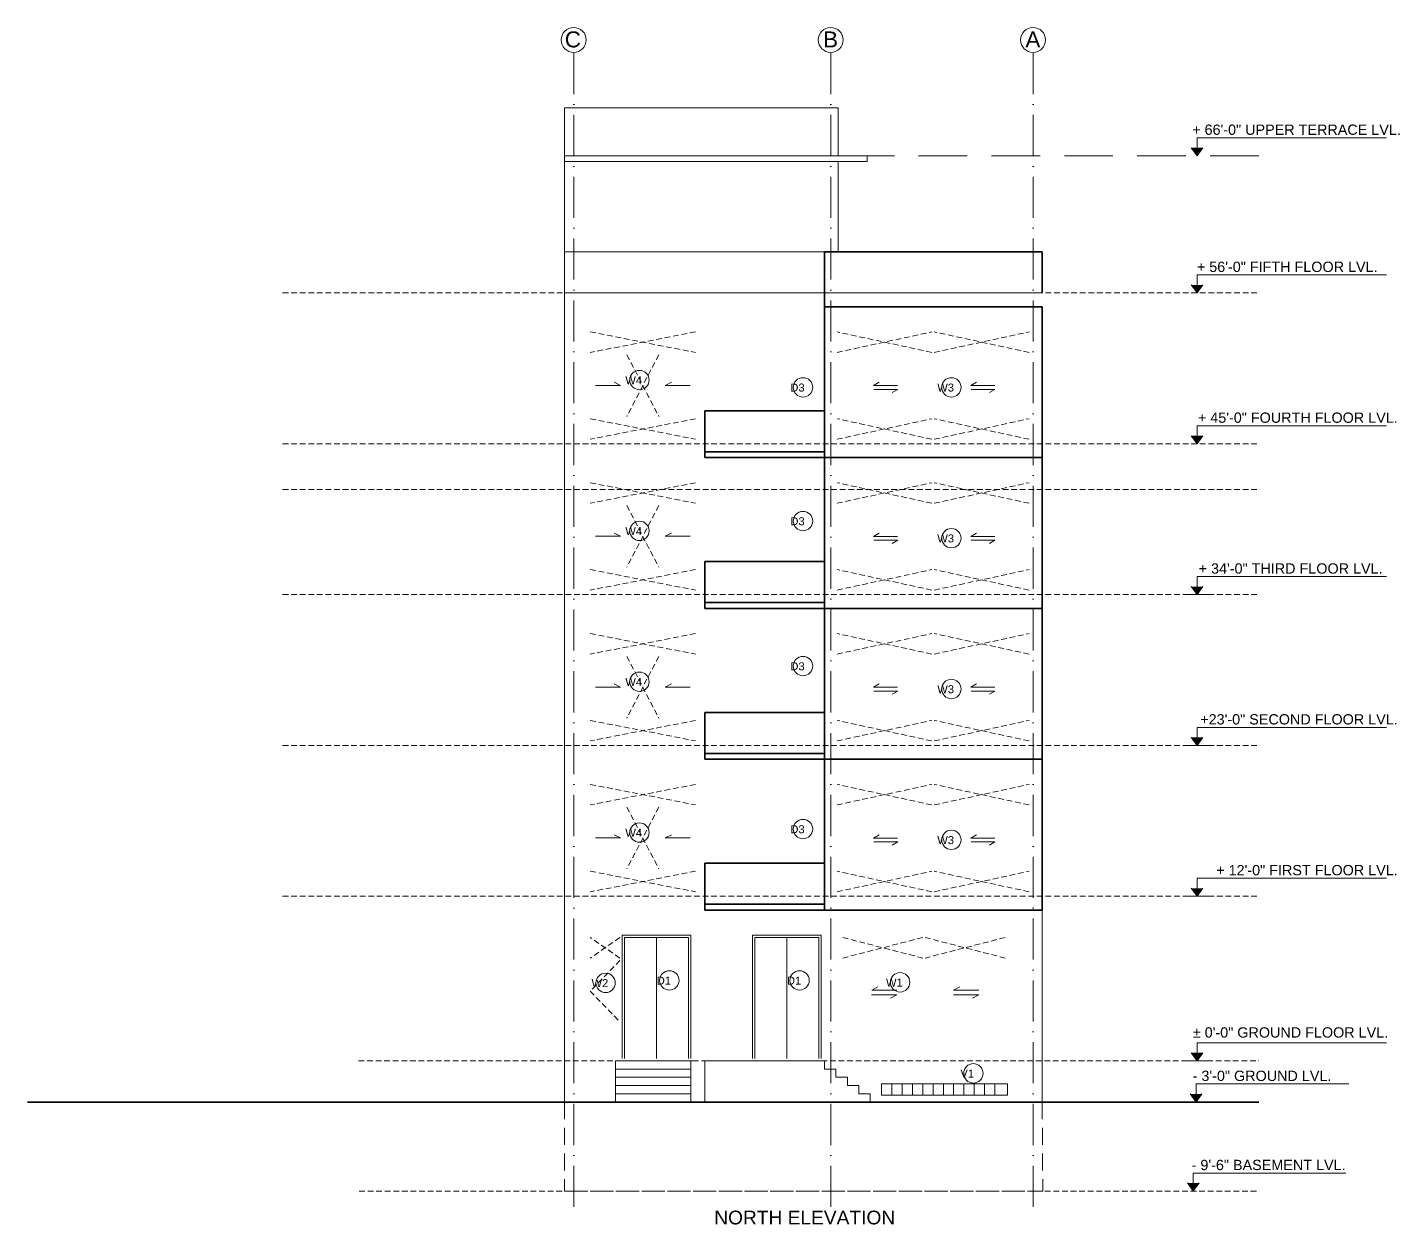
# Model space of a CAD drawing. Header units: inches. Extents: x 10755 to 33653, y -10992 to 10708.
# Drawn here: x 22533 to 23733, y 1545 to 2593 of the extents above; entities that cross this region are included whole.
import ezdxf

# ---------------------------------------------------------------- set-up
doc = ezdxf.new("R2010")
doc.units = ezdxf.units.IN
doc.header["$MEASUREMENT"] = 0
doc.linetypes.add('ACAD_ISO10W100', pattern=[18, 12, -3, 0, -3])
doc.linetypes.add('DASHED', pattern=[0.75, 0.5, -0.25])
for name, color, linetype, lineweight in [('centerline', 9, 'ACAD_ISO10W100', 5), ('dimension inter - 8', 6, 'Continuous', 13), ('Dimention', 4, 'Continuous', 15), ('elevation - 1', 6, 'Continuous', 13), ('elevation2', 151, 'Continuous', 18), ('elevation4', 202, 'Continuous', 35), ('hatch 2', 8, 'Continuous', 13), ('hatch3', 43, 'Continuous', 5), ('STAIRCASE', 143, 'Continuous', 15), ('Text', 150, 'Continuous', 18), ('title text 1', 113, 'Continuous', 25), ('wall', 1, 'Continuous', 35), ('Win', 151, 'Continuous', 13)]:
    doc.layers.add(name, color=color, linetype=linetype, lineweight=lineweight)
doc.layers.add('T-TEXT', color=230, linetype='Continuous')
doc.layers.get('dimension inter - 8').off()
doc.styles.add('Prajwal', font='stylu.ttf', dxfattribs={"height": 9})
doc.styles.add('suren', font='times.ttf', dxfattribs={"height": 4})

# ---------------------------------------------------------------- blocks, each defined once
blk = doc.blocks.new('ERWEWEWE')
at = {"layer": 'elevation2', "linetype": 'Continuous', "ltscale": 30}
blk.add_line((187145.1, -8254.2), (187145.1, -8122.2), dxfattribs=at)
at = {"layer": 'elevation4', "linetype": 'Continuous', "ltscale": 30}
for p, q in [((187372.5, -8122.2), (187372.5, -8254.2)), ((187372.5, -8122.2), (187563, -8122.2)), ((187563, -8254.2), (187563, -8122.2)), ((187372.5, -8213.2), (187267.8, -8213.2)), ((187267.8, -8254.2), (187267.8, -8213.2)), ((187372.5, -8249.2), (187267.8, -8249.2)), ((187372.5, -8254.2), (187267.8, -8254.2)), ((187372.5, -8254.2), (187563, -8254.2))]:
    blk.add_line(p, q, dxfattribs=at)
blk = doc.blocks.new('w4')
at = {"layer": 'hatch3', "linetype": 'DASHED', "lineweight": 0, "ltscale": 10}
for p, q in [((23115.4, 1930.5), (23023.4, 1912.5)), ((23023.4, 1930.5), (23115.4, 1912.5)), ((23055.4, 1910.5), (23083.3, 1856.5)), ((23083.3, 1910.5), (23055.4, 1856.5)), ((23115.4, 1854.5), (23023.4, 1836.5)), ((23023.4, 1854.5), (23115.4, 1836.5))]:
    blk.add_line(p, q, dxfattribs=at)
at = {"layer": 'Text'}
for points in [[(23027.9, 1883.6), (23049.7, 1883.6), (23044.2, 1886.4)], [(23110.8, 1883.6), (23089, 1883.6), (23094.5, 1886.4)]]:
    blk.add_lwpolyline(points, dxfattribs=at)
blk = doc.blocks.new('w3')
at = {"layer": 'hatch3', "linetype": 'DASHED', "lineweight": 0, "ltscale": 10}
for p, q in [((23324, 1912.5), (23241, 1930.5)), ((23241, 1912.5), (23324, 1930.5)), ((23409, 1912.5), (23326, 1930.5)), ((23326, 1912.5), (23409, 1930.5)), ((23324, 1836.5), (23241, 1854.5)), ((23241, 1836.5), (23324, 1854.5)), ((23409, 1836.5), (23326, 1854.5)), ((23326, 1836.5), (23409, 1854.5))]:
    blk.add_line(p, q, dxfattribs=at)
at = {"layer": 'Text'}
for points in [[(23294, 1883.5), (23273, 1883.5), (23277.9, 1886.4)], [(23379, 1883.5), (23358, 1883.5), (23362.9, 1886.4)], [(23273.3, 1880.2), (23294.2, 1880.2), (23289.3, 1877.3)], [(23358.3, 1880.2), (23379.2, 1880.2), (23374.3, 1877.3)]]:
    blk.add_lwpolyline(points, dxfattribs=at)
blk = doc.blocks.new('w1')
at = {"layer": 'hatch3', "linetype": 'DASHED', "lineweight": 0, "ltscale": 10}
for p, q in [((23316, 1796.5), (23246, 1778.5)), ((23246, 1796.5), (23316, 1778.5)), ((23388, 1796.5), (23318, 1778.5)), ((23318, 1796.5), (23388, 1778.5))]:
    blk.add_line(p, q, dxfattribs=at)
at = {"layer": 'Text'}
for points in [[(23293.3, 1750.3), (23271.4, 1750.3), (23276.8, 1753.2)], [(23365, 1750.3), (23343, 1750.3), (23348.5, 1753.2)], [(23271.3, 1746.2), (23293.3, 1746.2), (23287.9, 1743.4)], [(23343, 1746.2), (23365, 1746.2), (23359.5, 1743.4)]]:
    blk.add_lwpolyline(points, dxfattribs=at)
blk = doc.blocks.new('d1')
at = {"layer": 'elevation - 1', "linetype": 'Continuous', "ltscale": 30}
for p, q in [((23227, 1798.5), (23167, 1798.5)), ((23167, 1690.5), (23167, 1798.5)), ((23225, 1796.5), (23169, 1796.5)), ((23169, 1690.5), (23169, 1796.5)), ((23197, 1796.5), (23197, 1690.5)), ((23225, 1690.5), (23225, 1796.5)), ((23227, 1690.5), (23227, 1798.5))]:
    blk.add_line(p, q, dxfattribs=at)
blk = doc.blocks.new('w2')
at = {"layer": 'hatch3', "linetype": 'DASHED', "lineweight": 0, "ltscale": 10}
for p, q in [((23051.1, 1778.5), (23025.1, 1796.5)), ((23051.1, 1796.5), (23025.1, 1778.5)), ((23051.1, 1776.5), (23025.1, 1749.5)), ((23025.1, 1749.5), (23051.1, 1722.5))]:
    blk.add_line(p, q, dxfattribs=at)

msp = doc.modelspace()

# ---------------------------------------------------------------- hatches: boundary and pattern name
at = {"layer": 'hatch 2', "ltscale": 30}
for points in [[(23550.921, 2487.646), (23560.999, 2487.646), (23555.96, 2480.522)], [(23550.921, 2367.646), (23560.999, 2367.646), (23555.96, 2360.522)], [(23550.921, 2235.646), (23560.999, 2235.646), (23555.96, 2228.522)], [(23550.921, 2103.646), (23560.999, 2103.646), (23555.96, 2096.522)], [(23550.921, 1971.646), (23560.999, 1971.646), (23555.96, 1964.522)], [(23550.921, 1839.646), (23560.999, 1839.646), (23555.96, 1832.522)], [(23550.921, 1695.646), (23560.999, 1695.646), (23555.96, 1688.522)], [(23550.088, 1659.646), (23560.166, 1659.646), (23555.127, 1652.522)], [(23547.697, 1581.646), (23557.776, 1581.646), (23552.737, 1574.522)]]:
    msp.add_hatch(color=256, dxfattribs=at).paths.add_polyline_path(points)

# ---------------------------------------------------------------- linework, layer by layer
at = {"layer": 'centerline', "ltscale": 3}
for p, q in [((23010.578, 1560.698), (23010.578, 2571.103)), ((23235.526, 1560.698), (23235.526, 2571.103)), ((23412.526, 1560.698), (23412.526, 2571.103))]:
    msp.add_line(p, q, dxfattribs=at)
at = {"layer": 'centerline', "linetype": 'Continuous'}
for centre in [(23010.578, 2582.015), (23235.526, 2582.015), (23412.526, 2582.015)]:
    msp.add_circle(centre, 10.912, dxfattribs=at)
at = {"layer": 'elevation2', "linetype": 'Continuous', "ltscale": 30}
for p, q in [((23002.578, 2396.522), (23002.578, 2522.522)), ((23242.027, 2522.522), (23002.578, 2522.522)), ((23242.027, 2480.522), (23242.027, 2522.522)), ((23002.578, 2480.522), (23267.342, 2480.522)), ((23267.342, 2475.522), (23002.578, 2475.522)), ((23242.027, 2396.522), (23242.027, 2475.522)), ((23267.342, 2480.522), (23267.342, 2475.522)), ((23230.027, 2396.522), (23002.578, 2396.522)), ((23002.578, 2360.522), (23002.578, 2396.522)), ((23230.027, 2396.522), (23002.578, 2396.522)), ((23002.578, 2360.522), (23420.527, 2360.522)), ((23002.578, 2345.387), (23002.578, 2360.522)), ((23420.527, 1652.522), (23420.527, 1832.522))]:
    msp.add_line(p, q, dxfattribs=at)
at = {"layer": 'elevation4', "linetype": 'Continuous', "ltscale": 30}
for p, q in [((23420.527, 2396.522), (23230.027, 2396.522)), ((23230.027, 2348.522), (23230.027, 2396.522)), ((23420.527, 2360.522), (23420.527, 2396.522))]:
    msp.add_line(p, q, dxfattribs=at)
at = {"layer": 'hatch 2', "ltscale": 30}
for p, q in [((23555.96, 2480.522), (23550.921, 2487.646)), ((23555.96, 2480.522), (23555.96, 2496.284)), ((23555.96, 2496.284), (23721.658, 2496.284)), ((23555.96, 2480.522), (23560.999, 2487.646)), ((23555.96, 2360.522), (23550.921, 2367.646)), ((23555.96, 2360.522), (23555.96, 2376.284)), ((23555.96, 2376.284), (23721.658, 2376.284)), ((23555.96, 2360.522), (23560.999, 2367.646)), ((23555.96, 2228.522), (23550.921, 2235.646)), ((23555.96, 2244.284), (23721.658, 2244.284)), ((23555.96, 2228.522), (23555.96, 2244.284)), ((23555.96, 2228.522), (23560.999, 2235.646)), ((23555.96, 2096.522), (23550.921, 2103.646)), ((23555.96, 2112.284), (23721.658, 2112.284)), ((23555.96, 2096.522), (23555.96, 2112.284)), ((23555.96, 2096.522), (23560.999, 2103.646)), ((23543.643, 2096.522), (23568.278, 2096.522)), ((23543.673, 2096.522), (23568.308, 2096.522)), ((23555.96, 1964.522), (23550.921, 1971.646)), ((23555.96, 1980.284), (23721.658, 1980.284)), ((23555.96, 1964.522), (23555.96, 1980.284)), ((23555.96, 1964.522), (23560.999, 1971.646)), ((23543.643, 1964.522), (23568.278, 1964.522)), ((23543.673, 1964.522), (23568.308, 1964.522)), ((23555.96, 1832.522), (23550.921, 1839.646)), ((23555.96, 1832.522), (23555.96, 1848.284)), ((23555.96, 1848.284), (23721.658, 1848.284)), ((23555.96, 1832.522), (23560.999, 1839.646)), ((23543.643, 1832.522), (23568.278, 1832.522)), ((23543.673, 1832.522), (23568.308, 1832.522)), ((23555.96, 1688.522), (23550.921, 1695.646)), ((23555.96, 1688.522), (23555.96, 1704.284)), ((23555.96, 1704.284), (23721.658, 1704.284)), ((23555.96, 1688.522), (23560.999, 1695.646)), ((23543.643, 1688.522), (23568.278, 1688.522)), ((23555.127, 1652.522), (23550.088, 1659.646)), ((23555.127, 1652.522), (23555.127, 1668.284)), ((23555.127, 1668.284), (23688.671, 1668.284)), ((23555.127, 1652.522), (23560.166, 1659.646)), ((23552.737, 1574.522), (23552.737, 1590.284)), ((23552.737, 1590.284), (23686.281, 1590.284)), ((23552.737, 1574.522), (23547.697, 1581.646)), ((23552.737, 1574.522), (23557.776, 1581.646))]:
    msp.add_line(p, q, dxfattribs=at)
for centre in [(23068.13, 2284.361), (23211.215, 2277.954), (23341.064, 2277.954), (23211.215, 2160.957), (23068.13, 2152.361), (23341.064, 2145.954), (23211.215, 2034.032), (23068.13, 2020.361), (23341.064, 2013.954), (23068.13, 1888.361), (23211.215, 1891.416), (23341.064, 1881.954), (23038.533, 1756.758), (23094.268, 1758.951), (23208.215, 1758.951), (23296.185, 1757.246), (23360.285, 1677.608)]:
    msp.add_circle(centre, 8.47, dxfattribs=at)
at = {"layer": 'hatch3', "linetype": 'DASHED', "lineweight": 0, "ltscale": 85}
msp.add_line((23609.924, 2480.522), (23093.904, 2480.522), dxfattribs=at)
at = {"layer": 'hatch3', "linetype": 'DASHED', "lineweight": 0, "ltscale": 10}
for p, q in [((22755.943, 2360.522), (23609.924, 2360.522)), ((22755.943, 2228.522), (23609.924, 2228.522)), ((22755.943, 2188.522), (23609.924, 2188.522)), ((22755.943, 2096.522), (23609.924, 2096.522)), ((22755.943, 1964.522), (23609.924, 1964.522)), ((22755.943, 1832.522), (23609.924, 1832.522)), ((22822.377, 1688.522), (23609.924, 1688.522)), ((22822.877, 1574.522), (23610.424, 1574.522))]:
    msp.add_line(p, q, dxfattribs=at)
at = {"layer": 'hatch3', "linetype": 'DASHED', "lineweight": 0, "ltscale": 30}
for p, q in [((23002.578, 1652.522), (23002.578, 1574.522)), ((23420.527, 1652.522), (23421.027, 1574.522)), ((23002.578, 1574.522), (23421.027, 1574.522))]:
    msp.add_line(p, q, dxfattribs=at)
at = {"layer": 'STAIRCASE', "linetype": 'Continuous', "ltscale": 30}
for p, q in [((23047.092, 1652.522), (23047.092, 1688.522)), ((23113.08, 1688.522), (23047.092, 1688.522)), ((23113.08, 1681.322), (23047.092, 1681.322)), ((23115.08, 1688.522), (23049.092, 1688.522)), ((23113.08, 1652.522), (23113.08, 1688.522)), ((23125.357, 1688.522), (23125.357, 1652.522)), ((23125.357, 1688.522), (23230.027, 1688.522)), ((23113.08, 1674.122), (23047.092, 1674.122)), ((23113.08, 1666.922), (23047.092, 1666.922)), ((23113.08, 1659.722), (23047.092, 1659.722)), ((23047.092, 1652.522), (23113.08, 1652.522))]:
    msp.add_line(p, q, dxfattribs=at)
for points in [[(23230.027, 1681.322), (23230.027, 1688.522), (23147.371, 1688.522)], [(23240.027, 1674.122), (23240.027, 1681.322), (23230.027, 1681.322)], [(23250.027, 1666.922), (23250.027, 1674.122), (23240.027, 1674.122)], [(23260.027, 1659.722), (23260.027, 1666.922), (23250.027, 1666.922)], [(23270.027, 1652.522), (23270.027, 1659.722), (23260.027, 1659.722)]]:
    msp.add_lwpolyline(points, dxfattribs=at)
at = {"layer": 'wall', "linetype": 'Continuous', "ltscale": 30}
msp.add_line((23609.924, 1652.522), (22532.67, 1652.522), dxfattribs=at)
at = {"layer": 'Win', "linetype": 'Continuous', "ltscale": 30}
for p, q in [((23002.578, 1652.522), (23002.578, 1832.522)), ((23280.027, 1668.522), (23390.027, 1668.522)), ((23280.027, 1668.522), (23280.027, 1658.522)), ((23280.027, 1658.522), (23390.027, 1658.522)), ((23289.027, 1668.522), (23289.027, 1658.522)), ((23298.027, 1668.522), (23298.027, 1658.522)), ((23307.027, 1668.522), (23307.027, 1658.522)), ((23316.027, 1668.522), (23316.027, 1658.522)), ((23325.027, 1668.522), (23325.027, 1658.522)), ((23334.027, 1668.522), (23334.027, 1658.522)), ((23343.027, 1668.522), (23343.027, 1658.522)), ((23352.027, 1668.522), (23352.027, 1658.522)), ((23361.027, 1668.522), (23361.027, 1658.522)), ((23370.027, 1668.522), (23370.027, 1658.522)), ((23379.027, 1668.522), (23379.027, 1658.522)), ((23390.027, 1668.522), (23390.027, 1658.522))]:
    msp.add_line(p, q, dxfattribs=at)

# ---------------------------------------------------------------- block references
at = {"layer": 'dimension inter - 8'}
for name, p in [('w4', (1.722, 396)), ('w3', (0, 396)), ('w4', (1.722, 264)), ('w3', (0, 264)), ('w4', (1.722, 132)), ('w3', (0, 132)), ('w4', (1.722, 0)), ('w3', (0, 0)), ('d1', (-113.947, 0)), ('d1', (0, 0)), ('w1', (0, 0))]:
    msp.add_blockref(name, p, dxfattribs=at)
at = {"layer": 'Dimention'}
msp.add_blockref('w2', (0, 0), dxfattribs=at)
at = {"layer": 'wall', "linetype": 'Continuous'}
for p in [(-164142.482, 10470.719), (-164142.482, 10338.719), (-164142.482, 10206.719), (-164142.482, 10074.719)]:
    msp.add_blockref('ERWEWEWE', p, dxfattribs=at)

# ---------------------------------------------------------------- texts
at = {"layer": 'T-TEXT', "ltscale": 100, "char_height": 14, "width": 12.94397, "attachment_point": 3, "style": 'suren'}
for s, insert in [('{\\fArial|b0|i0|c0|p34;C}', (23016.936, 2589.452)), ('{\\fArial|b0|i0|c0|p34;B}', (23241.884, 2589.452)), ('{\\fArial|b0|i0|c0|p34;A}', (23418.884, 2589.452))]:
    msp.add_mtext(s, dxfattribs=dict(at, insert=insert))
at = {"layer": 'title text 1', "style": 'Prajwal'}
for s, insert, char_height, width, attachment_point in [('\\pi-42.13;{\\fArial|b0|i0|c0|p34;+ 66\'-0" UPPER TERRACE LVL.}', (23734.32, 2507.93), 9, 288.36124, 3), ('\\pi-42.13;{\\fArial|b0|i0|c0|p34;+ 56\'-0" FIFTH FLOOR LVL.}', (23713.948, 2387.93), 9, 288.36124, 3), ('\\pi-42.13;{\\fArial|b0|i0|c0|p34;+ 45\'-0" FOURTH FLOOR LVL.}', (23731.593, 2255.93), 9, 288.36124, 3), ('\\pi-42.13;{\\fArial|b0|i0|c0|p34;+ 34\'-0" THIRD FLOOR LVL.}', (23718.322, 2123.93), 9, 288.36124, 3), ('\\pi-42.13;{\\fArial|b0|i0|c0|p34;+23\'-0" SECOND FLOOR LVL.}', (23731.593, 1991.93), 9, 288.36124, 3), ('\\pi-42.13;{\\fArial|b0|i0|c0|p34;+ 12\'-0" FIRST FLOOR LVL.}', (23731.593, 1859.93), 9, 288.36124, 3), ('\\pi-42.13;{\\fArial|b0|i0|c0|p34;%%P 0\'-0" GROUND FLOOR LVL.}', (23723.232, 1717.915), 9, 288.36124, 3), ('\\pi-42.13;{\\fArial|b0|i0|c0|p34;- 3\'-0" GROUND LVL.}', (23673.559, 1679.93), 9, 288.36124, 3), ('\\pi-42.13;{\\fArial|b0|i0|c0|p34;- 9\'-6" BASEMENT LVL.}', (23685.956, 1601.93), 9, 288.36124, 3), ('{\\fSansSerif|b0|i0|c2|p2;NORTH ELEVATION}', (23133.558, 1557.44), 12, 232.09995, 1)]:
    msp.add_mtext(s, dxfattribs=dict(at, insert=insert, char_height=char_height, width=width, attachment_point=attachment_point))
at = {"layer": 'title text 1', "char_height": 7, "width": 6.48014975013211e-13, "attachment_point": 1, "rotation": 359.956324, "style": 'Prajwal'}
for s, insert in [('\\pi-5.632;{\\fArial|b0|i0|c0|p34;W4}', (23061.413, 2287.67)), ('\\pxi-0.80457;{\\fArial|b0|i0|c0|p34;D3}', (23205.81, 2281.263)), ('\\pi-5.632;{\\fArial|b0|i0|c0|p34;W3}', (23334.347, 2281.263)), ('\\pxi-0.80457;{\\fArial|b0|i0|c0|p34;D3}', (23205.81, 2164.266)), ('\\pi-5.632;{\\fArial|b0|i0|c0|p34;W4}', (23061.413, 2155.67)), ('\\pi-5.632;{\\fArial|b0|i0|c0|p34;W3}', (23334.347, 2149.263)), ('\\pxi-0.80457;{\\fArial|b0|i0|c0|p34;D3}', (23205.81, 2037.341)), ('\\pi-5.632;{\\fArial|b0|i0|c0|p34;W4}', (23061.413, 2023.67)), ('\\pi-5.632;{\\fArial|b0|i0|c0|p34;W3}', (23334.347, 2017.263)), ('\\pi-5.632;{\\fArial|b0|i0|c0|p34;W4}', (23061.413, 1891.67)), ('\\pxi-0.80457;{\\fArial|b0|i0|c0|p34;D3}', (23205.81, 1894.725)), ('\\pi-5.632;{\\fArial|b0|i0|c0|p34;W3}', (23334.347, 1885.263)), ('\\pi-5.632;{\\fArial|b0|i0|c0|p34;W2}', (23031.816, 1760.067)), ('\\pxi-0.80457;{\\fArial|b0|i0|c0|p34;D1}', (23088.863, 1762.26)), ('\\pxi-0.80457;{\\fArial|b0|i0|c0|p34;D1}', (23202.81, 1762.26)), ('\\pi-5.632;{\\fArial|b0|i0|c0|p34;W1}', (23289.468, 1760.555)), ('\\pi-5.632;{\\fArial|b0|i0|c0|p34;V1}', (23354.548, 1680.917))]:
    msp.add_mtext(s, dxfattribs=dict(at, insert=insert))

doc.saveas('drawing.dxf')
